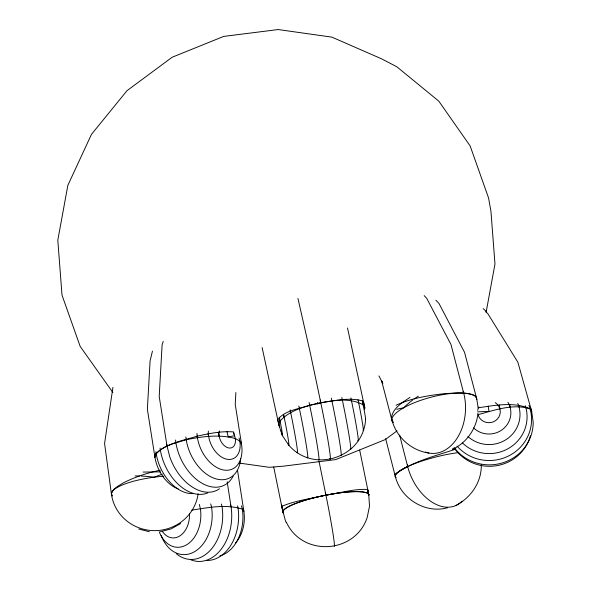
<?xml version="1.0" encoding="UTF-8"?>
<svg xmlns="http://www.w3.org/2000/svg" width="591" height="591" viewBox="0 0 591 591"><rect width="100%" height="100%" fill="white"/><g stroke="black" fill="none" stroke-linecap="round" stroke-linejoin="round"><path stroke-width="0.89" d="M481.303 464.703C481.739 482.079 470.916 497.733 455.764 505.564M235.89 392.557L235.225 404.318L241.527 444.247A30.931 20.301 65.2 0 1 222.445 469.764A30.931 20.301 65.2 0 1 196.966 433.41M112.933 387.349L104.57 443.509L111.404 493.958L112.187 495.214M486.157 312.122L494.977 264.037L490.951 211.334L488.558 197.948L470.14 145.933L438.81 101.164L396.716 66.687L381.195 58.657L331.898 37.137L278.176 29.55L223.686 36.413L172.129 57.253L127.035 90.659L91.472 134.342L67.854 185.338L57.807 240.168L62.003 295.094L80.154 346.37L112.874 392.527M365.578 419.433C363.458 457.478 313.607 474.078 288.881 445.237M477.779 415.229C475.578 429.768 466.026 443.161 452.543 449.286M288.585 444.883L282.38 435.567L278.863 424.959L280.045 421.065C290.336 409.615 306.404 406.15 320.758 402.597C334.403 400.957 348.712 397.115 362.298 400.861L363.753 402.752L364.839 408.056L364.366 409.615M152.441 351.143L150.092 360.835L147.366 409.267L154.931 457.22L156.194 453.6C167.098 443.051 183.07 440.605 197.047 436.195C209.029 433.55 221.285 430.928 233.63 431.918L235.314 438.552L239.835 441.071L241.527 444.247L240.877 441.699M163.227 341.443L162.104 344.893L159.201 396.421L167.024 446.035A43.741 28.708 65.2 0 1 166.773 444.247M219.401 430.942A11.325 7.432 65.2 0 0 226.774 447.328A11.325 7.432 65.2 0 0 235.314 438.552C219.268 434.075 202.262 436.505 186.224 439.726C175.32 443.265 161.254 445.636 154.576 455.816L154.931 457.22M347.508 328.005L364.839 408.056L363.088 404.746C346.666 395.926 326.853 401.828 309.669 405.263C299.031 409.105 284.988 410.11 277.777 419.654L278.863 424.959L279.912 426.946M394.736 474.551C412.466 461.386 435.124 456.082 455.86 449.079M396.997 430.883L385.258 439.578L335.784 459.576L283.488 466.166L269.267 467.311L239.289 463.078M409.969 397.359C402.345 402.597 392.114 408.396 391.397 418.672L393.392 422.491M281.863 506.31C295.825 500.422 311.235 498.59 325.929 495.14C339.714 493.153 353.75 488.713 367.646 489.451L368.762 495.044L369.523 506.228L367.159 517.583C355.221 553.597 302.895 557.091 286.583 522.703L286.362 522.134C285.756 525.953 278.295 488.979 282.978 511.902A43.741 18.993 -12.2 0 1 282.949 510.225M367.646 489.451L368.762 495.044A43.741 8.156 -11.5 0 0 322.191 495.908A43.741 8.156 -11.5 0 0 283.621 513.224M180.61 523.574L171.05 528.93L160.397 531.715M396.051 405.241C411.173 398.231 427.869 395.549 444.306 393.665C454.479 393.214 465.302 391.67 475.001 395.586L476.56 397.743M477.831 413.249L478.03 414.66C494.652 410.213 513.018 403.365 530.097 408.846L531.671 411.358L517.893 362.268L487.834 313.658L485.802 311.804M160.272 470.17C147.491 472.844 134.977 476.981 123.312 482.869C118.857 485.817 112.822 488.269 111.404 493.958A43.741 42.301 -2.6 0 0 154.746 530.637A43.741 42.301 -2.6 0 0 198.14 493.758M447.394 507.787C425.254 513.956 400.351 498.523 395.29 476.117M191.75 510.114C208.291 507.676 226.043 503.813 242.34 509.161L243.869 511.311A30.931 22 -86.4 0 1 235.432 543.129M477.949 407.82C494.963 405.404 513.845 401.481 530.097 408.846L531.701 411.543L533.193 422.292A43.741 42.301 -2.6 0 1 503.429 462.598A43.741 42.301 -2.6 0 1 454.568 448.17M477.631 411.831L488.942 411.38L488.203 406.098M143.059 472.076L160.316 471.862M428.881 453.053C411.314 450.571 396.45 437.266 391.944 420.12M138.715 529.011L149.368 531.745M483.172 308.613L486.526 311.679M435.907 300.198L439.01 303.508L464.556 352.347L476.863 399.361M424.19 295.633L426.695 298.307L450.97 344.494L463.699 393.141A43.741 31.109 -86.4 0 1 456.991 438.419A43.741 31.109 -86.4 0 1 425.357 452.078M378.883 375.92L382.739 383.249M382.813 383.315L381.646 380.959L391.899 420.12M463.078 391.493L463.699 393.141M243.226 508.821L243.869 511.311L237.523 470.355M241.483 505.837L242.34 509.161A37.883 26.942 -86.4 0 1 219.889 555.88M237.523 505.896L237.966 507.603A42.257 30.052 -86.4 0 1 207.02 560.46M230.593 504.995L231.044 506.723A43.741 31.109 -86.4 0 1 191.004 559.884M221.381 504.049L222.039 506.605A42.257 30.052 -86.4 0 1 209.716 550.915A42.257 30.052 -86.4 0 1 176.266 553.664M210.714 503.909L211.578 507.241A37.883 26.942 -86.4 0 1 194.254 551.854A37.883 26.942 -86.4 0 1 161.166 535.483M199.293 504.441L200.364 508.592A30.931 22 -86.4 0 1 186.224 545.02A30.931 22 -86.4 0 1 159.201 531.656M399.605 435.079L407.679 466.587A43.741 28.708 65.2 0 0 461.955 501.205M385.635 438.633L395.239 476.139M239.052 437.975L239.835 441.071A21.874 14.354 65.2 0 1 225.422 458.852A21.874 14.354 65.2 0 1 208.328 431.112M226.937 431.629L228.259 436.86L234.597 435.752A11.325 7.432 65.2 0 0 233.386 433.055M218.19 432.287L219.158 436.121M207.995 433.846L208.638 436.372M197.047 436.195L197.401 437.599M186.084 439.187L186.224 439.726M167.076 446.22L169.772 456.865A43.741 28.708 65.2 0 0 219.46 488.794M156.054 453.061L156.194 453.6M297.945 298.448L310.497 353.736L320.758 402.597A43.741 1.699 78.9 0 0 320.204 399.981M262.131 347.589L278.863 424.959M325.375 492.488L325.929 495.14A43.741 1.699 78.9 0 1 334.159 546.298M362.298 400.861L363.088 404.746M358.006 399.679L358.53 402.235A21.874 0.85 78.9 0 1 363.044 430.248M351.187 399.28L351.475 400.698M359.69 450.143L368.858 495.022M342.285 399.686L342.396 400.24M320.795 402.789L323.004 413.582A43.741 1.699 78.9 0 1 329.785 458.631M319.037 461.379L325.929 495.14A43.778 8.163 -11.5 0 0 283.495 513.247M299.297 408.137L299.408 408.691M290.388 411.225L290.683 412.651M283.554 414.313L284.072 416.869M279.248 417.187L280.045 421.065M273.714 467.045L282.882 511.917M407.391 464.792L407.679 466.587A43.778 8.917 -14.4 0 0 395.852 477.587M478.045 407.162L476.811 399.361A43.778 12.943 -14.7 0 0 429.169 397.721A43.778 12.943 -14.7 0 0 392.86 422.491M227.173 481.746L231.044 506.723M525.68 406.726L525.754 407.273M518.743 405.323L518.942 406.734M509.76 404.732L510.114 407.28M499.343 404.998L499.883 408.869M530.615 408.122A43.741 42.301 -2.6 0 1 531.671 411.358M528.982 405.463A42.257 40.86 -2.6 0 1 510.558 454.922A42.257 40.86 -2.6 0 1 457.042 446.124M525.244 405.611A37.883 36.635 -2.6 0 1 509.006 448.133A37.883 36.635 -2.6 0 1 462.494 443.028M517.797 403.446A30.931 29.912 -2.6 0 1 506.531 439.305A30.931 29.912 -2.6 0 1 467.924 436.535M507.913 402.19A21.874 21.15 -2.6 0 1 502.372 429.583A21.874 21.15 -2.6 0 1 473.59 427.928M495.214 402.619A11.325 10.948 -2.6 0 1 495.583 420.622A11.325 10.948 -2.6 0 1 478.03 414.66M477.727 410.405A11.325 10.948 -2.6 0 1 478.791 406.977M112.342 496.026A43.741 11.118 -7.7 0 1 163.81 476.228M135.125 475.947A43.741 10.985 7.8 0 1 139.469 476.014M141.256 476.08A43.741 10.985 7.8 0 1 154.258 477.188A43.741 10.49 -23.2 0 1 162.37 474.159M530.43 435.781A42.257 40.86 -2.6 0 1 496.137 465.789A42.257 40.86 -2.6 0 1 454.014 447.601M362.527 402.146A11.325 0.443 78.9 0 1 364.95 414.49A11.325 0.443 78.9 0 1 365.423 419.248M350.891 397.935A30.931 1.204 78.9 0 1 356.898 429.339A30.931 1.204 78.9 0 1 357.858 440.317M341.82 397.521A37.883 1.47 78.9 0 1 349.089 435.604A37.883 1.47 78.9 0 1 350.212 448.761M331.337 398.135A42.257 1.64 78.9 0 1 341.206 455.683M309.086 402.508A42.257 1.64 78.9 0 1 317.145 444.816A42.257 1.64 78.9 0 1 318.386 459.377M298.832 405.973A37.883 1.47 78.9 0 1 306.101 444.055A37.883 1.47 78.9 0 1 307.224 457.212M290.092 409.888A30.931 1.204 78.9 0 1 296.106 441.285A30.931 1.204 78.9 0 1 297.059 452.263M283.702 415.133A21.874 0.85 78.9 0 1 288.149 438.625A21.874 0.85 78.9 0 1 288.238 443.848M279.484 418.472A11.325 0.443 78.9 0 1 282.387 433.89A11.325 0.443 78.9 0 1 281.168 430.869M325.929 495.132A43.778 8.163 -11.5 0 1 368.88 495.014M368.112 492.643A43.741 18.993 -12.2 0 1 368.762 495.044M317.825 404.148A42.257 1.64 78.9 0 1 317.515 402.427M240.685 458.697A37.883 24.859 65.2 0 1 213.499 478.03A37.883 24.859 65.2 0 1 185.862 436.948M233.12 476.228A42.257 27.733 65.2 0 1 200.6 482.411A42.257 27.733 65.2 0 1 175.52 440.022M207.788 492.857A42.257 27.733 65.2 0 1 160.072 448.059M193.168 493.566A37.883 24.859 65.2 0 1 155.935 451.746M178.246 488.875A30.931 20.301 65.2 0 1 154.613 454.701M395.948 477.55A43.741 8.909 -14.4 0 1 413.331 464.171A43.741 8.909 -14.4 0 1 458.889 452.566M452.351 449.057A43.741 16.829 -3.5 0 1 455.026 449.323M189.482 513.786A21.874 15.558 -86.4 0 1 179.974 535.838A21.874 15.558 -86.4 0 1 162.37 531.427M412.681 400.033A43.741 19.71 -27.1 0 0 403.69 407.82A43.741 5.267 -3.5 0 0 396.694 409.327M414.047 399.043A43.741 19.71 -27.1 0 1 418.362 396.177"/></g></svg>
